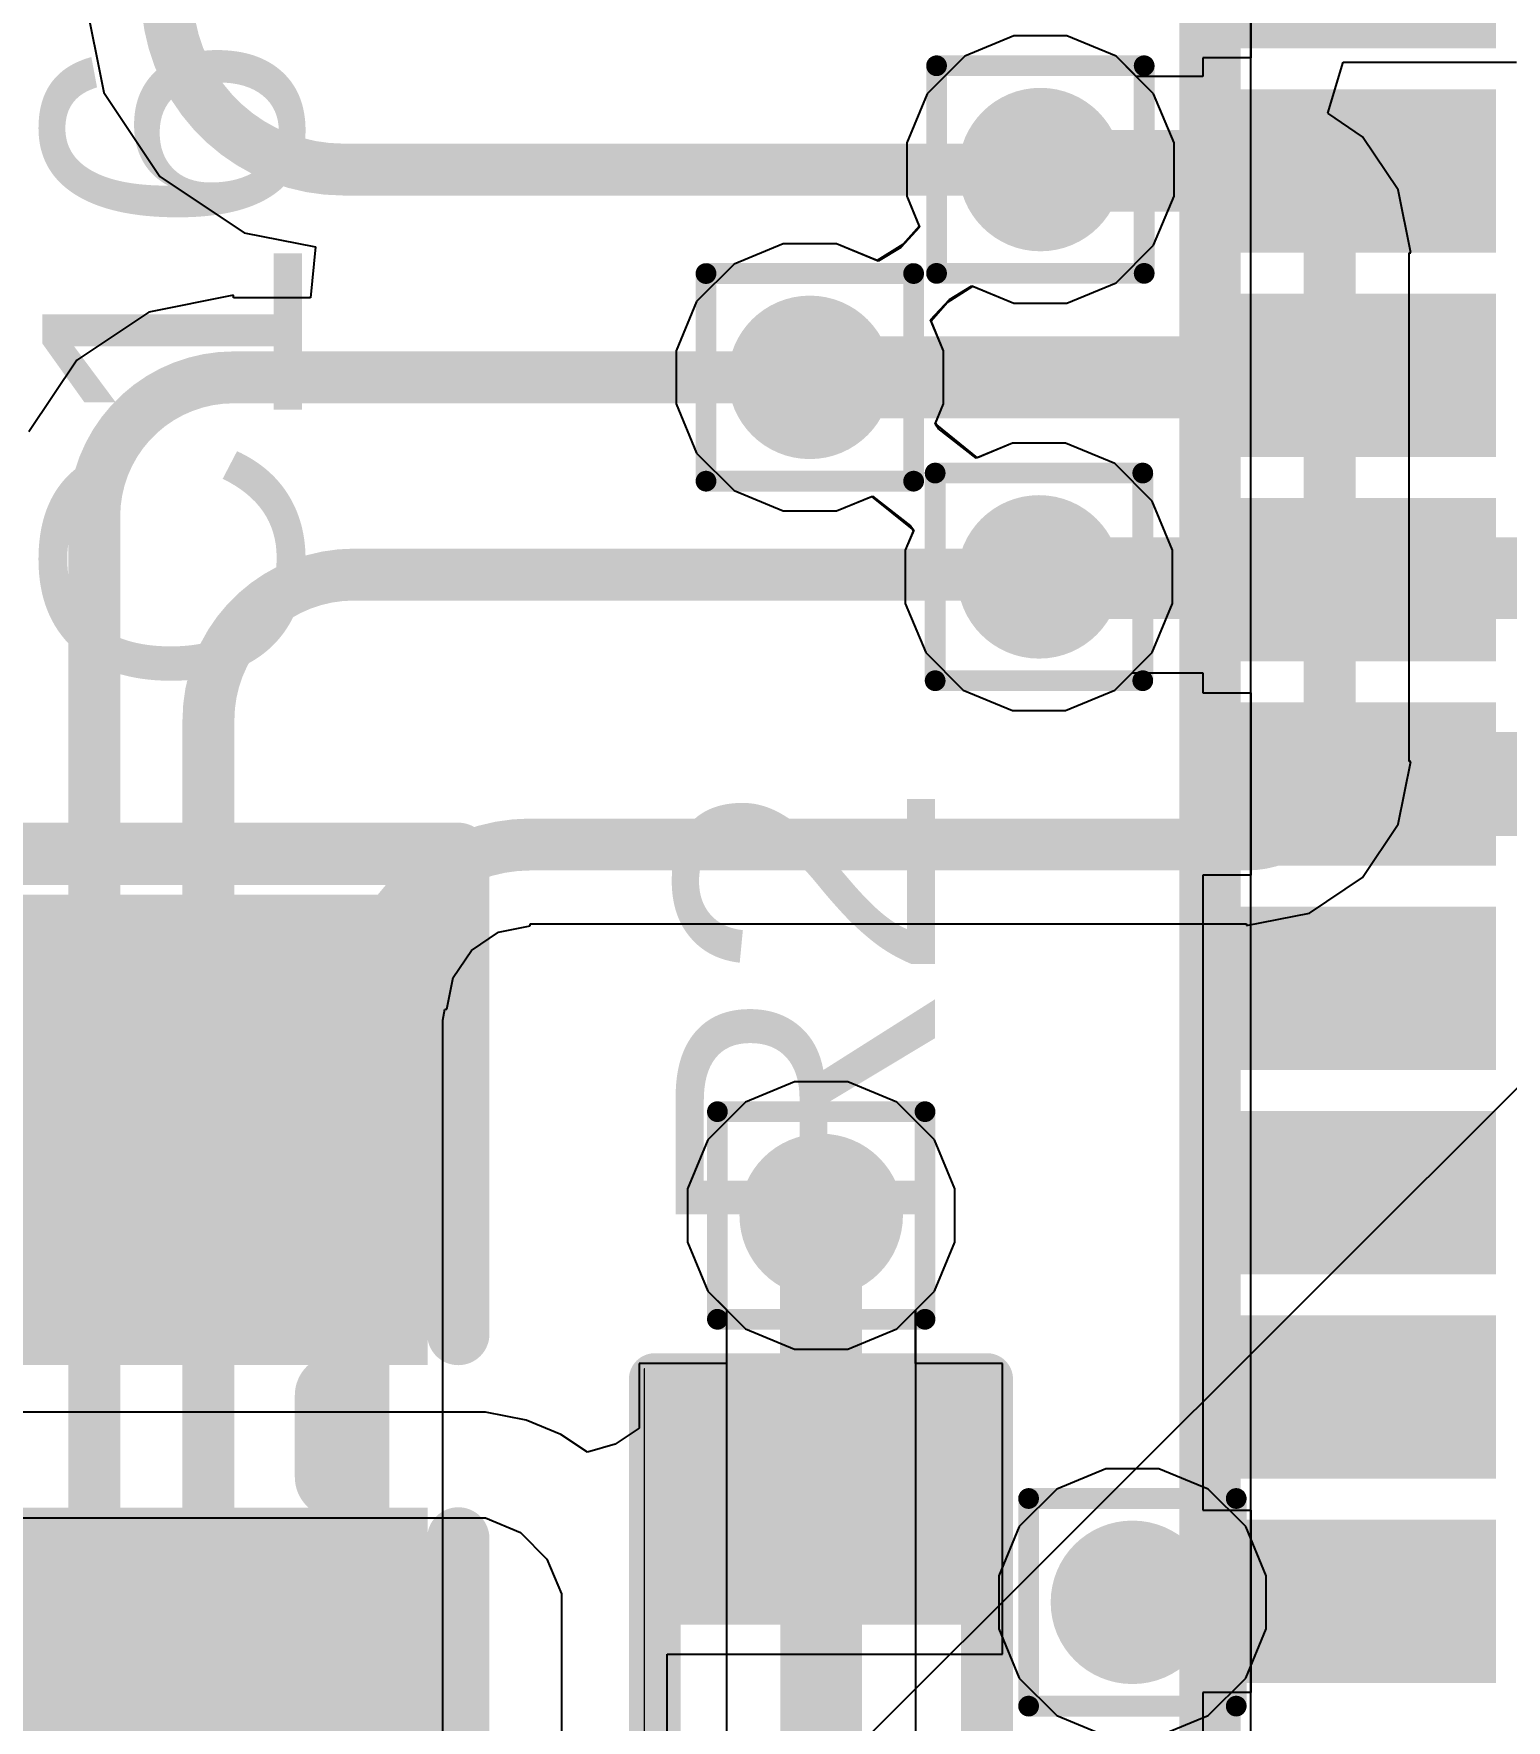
# Model space of a CAD drawing. Header units: inches. Extents: x -12 to 5355, y -7 to 5366.
# Drawn here: x 15.067 to 18.669, y 36.389 to 40.516 of the extents above; entities that cross this region are included whole.
import ezdxf

# ---------------------------------------------------------------- set-up
doc = ezdxf.new("R2010")
doc.units = ezdxf.units.IN
for name, color, linetype in [('BOTTOM LAYER', 5, 'Continuous'), ('Bottom Solder', 6, 'Continuous'), ('Drill Drawing', 1, 'Continuous'), ('GROUND1', 16, 'Continuous'), ('GROUND2', 156, 'Continuous'), ('POWER', 76, 'Continuous'), ('SIGNAL', 90, 'Continuous'), ('TOP LAYER', 1, 'Continuous'), ('Top Overlay', 2, 'Continuous'), ('Top Paste', 8, 'Continuous'), ('Top Solder', 216, 'Continuous'), ('Via Holes', 16, 'Continuous')]:
    doc.layers.add(name, color=color, linetype=linetype)
doc.styles.add('Arial', font='', dxfattribs={"height": 0.2})
doc.styles.get('Arial').set_extended_font_data('Arial')

# ---------------------------------------------------------------- blocks, each defined once
blk = doc.blocks.new('14_VSON__4_3__B_16')
at = {"layer": 'Bottom Solder'}
blk.add_line((-0.3883, -2.2583), (-5340.3593, -5334.8835), dxfattribs=at)
blk = doc.blocks.new('LGA50P1600X1050X104_161N_85')
at = {"layer": 'TOP LAYER'}
for points in [[(-5.4, 5.39), (-5.1, 5.39), (-5.1, 4.85), (-5.4, 4.85)], [(-4.9, 5.39), (-4.6, 5.39), (-4.6, 4.85), (-4.9, 4.85)], [(-4.4, 5.39), (-4.1, 5.39), (-4.1, 4.85), (-4.4, 4.85)], [(-3.9, 5.39), (-3.6, 5.39), (-3.6, 4.85), (-3.9, 4.85)], [(-3.4, 5.39), (-3.1, 5.39), (-3.1, 4.85), (-3.4, 4.85)], [(-2.9, 5.39), (-2.6, 5.39), (-2.6, 4.85), (-2.9, 4.85)], [(-2.4, 5.39), (-2.1, 5.39), (-2.1, 4.85), (-2.4, 4.85)], [(-1.9, 5.39), (-1.6, 5.39), (-1.6, 4.85), (-1.9, 4.85)]]:
    blk.add_hatch(color=1, dxfattribs=at).paths.add_polyline_path(points)
at = {"layer": 'Top Paste'}
for points in [[(-5.4, 5.39), (-5.1, 5.39), (-5.1, 4.85), (-5.4, 4.85)], [(-4.9, 5.39), (-4.6, 5.39), (-4.6, 4.85), (-4.9, 4.85)], [(-4.4, 5.39), (-4.1, 5.39), (-4.1, 4.85), (-4.4, 4.85)], [(-3.9, 5.39), (-3.6, 5.39), (-3.6, 4.85), (-3.9, 4.85)], [(-3.4, 5.39), (-3.1, 5.39), (-3.1, 4.85), (-3.4, 4.85)], [(-2.9, 5.39), (-2.6, 5.39), (-2.6, 4.85), (-2.9, 4.85)], [(-2.4, 5.39), (-2.1, 5.39), (-2.1, 4.85), (-2.4, 4.85)], [(-1.9, 5.39), (-1.6, 5.39), (-1.6, 4.85), (-1.9, 4.85)]]:
    blk.add_hatch(color=8, dxfattribs=at).paths.add_polyline_path(points)
at = {"layer": 'Top Solder'}
for points in [[(-5.45, 5.44), (-5.05, 5.44), (-5.05, 4.8), (-5.45, 4.8)], [(-4.95, 5.44), (-4.55, 5.44), (-4.55, 4.8), (-4.95, 4.8)], [(-4.45, 5.44), (-4.05, 5.44), (-4.05, 4.8), (-4.45, 4.8)], [(-3.95, 5.44), (-3.55, 5.44), (-3.55, 4.8), (-3.95, 4.8)], [(-3.45, 5.44), (-3.05, 5.44), (-3.05, 4.8), (-3.45, 4.8)], [(-2.95, 5.44), (-2.55, 5.44), (-2.55, 4.8), (-2.95, 4.8)], [(-2.45, 5.44), (-2.05, 5.44), (-2.05, 4.8), (-2.45, 4.8)], [(-1.95, 5.44), (-1.55, 5.44), (-1.55, 4.8), (-1.95, 4.8)], [(-1.45, 5.44), (-1.05, 5.44), (-1.05, 4.8), (-1.45, 4.8)]]:
    blk.add_hatch(color=216, dxfattribs=at).paths.add_polyline_path(points)
at = {"layer": 'TOP LAYER'}
blk.add_line((-8.15, 5.4), (8.15, 5.4), dxfattribs=at)
at = {"layer": 'Top Overlay'}
blk.add_lwpolyline([(-8.25, 5.5, 0.15, 0.15, 0), (8.25, 5.5, 0.15, 0.15, 0)], format="xyseb", dxfattribs=at)
blk = doc.blocks.new('R___0402_111')
at = {"layer": 'TOP LAYER'}
for points in [[(-0.6985, -0.3175), (-0.6985, 0.3175), (-0.2413, 0.3175), (-0.2413, -0.3175)], [(0.2413, -0.3175), (0.2413, 0.3175), (0.6985, 0.3175), (0.6985, -0.3175)]]:
    blk.add_hatch(color=1, dxfattribs=at).paths.add_polyline_path(points)
at = {"layer": 'Top Paste'}
for points in [[(-0.6985, -0.3175), (-0.6985, 0.3175), (-0.2413, 0.3175), (-0.2413, -0.3175)], [(0.2413, -0.3175), (0.2413, 0.3175), (0.6985, 0.3175), (0.6985, -0.3175)]]:
    blk.add_hatch(color=8, dxfattribs=at).paths.add_polyline_path(points)
at = {"layer": 'Top Solder'}
for points in [[(-0.7535, -0.3725), (-0.7535, 0.3725), (-0.1863, 0.3725), (-0.1863, -0.3725)], [(0.1863, -0.3725), (0.1863, 0.3725), (0.7535, 0.3725), (0.7535, -0.3725)]]:
    blk.add_hatch(color=216, dxfattribs=at).paths.add_polyline_path(points)
at = {"layer": 'Top Overlay'}
for points in [[(0.7874, 0.4064, 0.127, 0.127, 0), (-0.7874, 0.4064, 0.127, 0.127, 0)], [(-0.7874, -0.4064, 0.127, 0.127, 0), (-0.7874, 0.4064, 0.127, 0.127, 0)], [(0.7874, -0.4064, 0.127, 0.127, 0), (0.7874, 0.4064, 0.127, 0.127, 0)], [(0.7874, -0.4064, 0.127, 0.127, 0), (-0.7874, -0.4064, 0.127, 0.127, 0)], [(0.8128, -0.4318, 0.00323, 0.00323, 0), (-0.8128, -0.4318, 0.00323, 0.00323, 0)]]:
    blk.add_lwpolyline(points, format="xyseb", dxfattribs=at)
for points in [[(-0.8191, 0.4064, 0.0635, 0.0635, 1), (-0.7556, 0.4064, 0.0635, 0.0635, 1)], [(-0.8191, 0.4064, 0.0635, 0.0635, 1), (-0.7556, 0.4064, 0.0635, 0.0635, 1)], [(0.7556, 0.4064, 0.0635, 0.0635, 1), (0.8191, 0.4064, 0.0635, 0.0635, 1)], [(0.7556, 0.4064, 0.0635, 0.0635, 1), (0.8191, 0.4064, 0.0635, 0.0635, 1)], [(-0.8191, -0.4064, 0.0635, 0.0635, 1), (-0.7556, -0.4064, 0.0635, 0.0635, 1)], [(-0.8191, -0.4064, 0.0635, 0.0635, 1), (-0.7556, -0.4064, 0.0635, 0.0635, 1)], [(0.7556, -0.4064, 0.0635, 0.0635, 1), (0.8191, -0.4064, 0.0635, 0.0635, 1)], [(0.7556, -0.4064, 0.0635, 0.0635, 1), (0.8191, -0.4064, 0.0635, 0.0635, 1)], [(-0.8136, -0.4318, 0.00161, 0.00161, 1), (-0.812, -0.4318, 0.00161, 0.00161, 1)], [(0.812, -0.4318, 0.00161, 0.00161, 1), (0.8136, -0.4318, 0.00161, 0.00161, 1)]]:
    blk.add_lwpolyline(points, format="xyseb", close=True, dxfattribs=at)
blk = doc.blocks.new('CAPC2012X11L_133')
at = {"layer": 'TOP LAYER'}
for points in [[(-1.3, -0.7), (-1.3, 0.7), (-0.2, 0.7), (-0.2, -0.7)], [(0.2, -0.7), (0.2, 0.7), (1.3, 0.7), (1.3, -0.7)]]:
    blk.add_hatch(color=1, dxfattribs=at).paths.add_polyline_path(points)
at = {"layer": 'Top Paste'}
for points in [[(-1.3, -0.7), (-1.3, 0.7), (-0.2, 0.7), (-0.2, -0.7)], [(0.2, -0.7), (0.2, 0.7), (1.3, 0.7), (1.3, -0.7)]]:
    blk.add_hatch(color=8, dxfattribs=at).paths.add_polyline_path(points)
at = {"layer": 'Top Solder'}
for points in [[(-1.3254, -0.7254), (-1.3254, 0.7254), (-0.1746, 0.7254), (-0.1746, -0.7254)], [(0.1746, -0.7254), (0.1746, 0.7254), (1.3254, 0.7254), (1.3254, -0.7254)]]:
    blk.add_hatch(color=216, dxfattribs=at).paths.add_polyline_path(points)
at = {"layer": 'Top Overlay'}
for points in [[(-1.425, 0.8, 0.1524, 0.1524, 0), (-1.425, -0.8, 0.1524, 0.1524, 0)], [(-1.425, 0.8, 0.1524, 0.1524, 0), (-0.25, 0.8, 0.1524, 0.1524, 0)], [(0.25, 0.8, 0.1524, 0.1524, 0), (1.425, 0.8, 0.1524, 0.1524, 0)], [(1.425, 0.8, 0.1524, 0.1524, 0), (1.425, -0.8, 0.1524, 0.1524, 0)], [(-0.1, 0.5, 0.2, 0.2, 0), (0.1, 0.5, 0.2, 0.2, 0)], [(-0.1, -0.5, 0.2, 0.2, 0), (0.1, -0.5, 0.2, 0.2, 0)], [(-1.425, -0.8, 0.1524, 0.1524, 0), (-0.25, -0.8, 0.1524, 0.1524, 0)], [(0.25, -0.8, 0.1524, 0.1524, 0), (1.425, -0.8, 0.1524, 0.1524, 0)]]:
    blk.add_lwpolyline(points, format="xyseb", dxfattribs=at)
for points in [[(-1.4631, 0.8, 0.0762, 0.0762, 1), (-1.3869, 0.8, 0.0762, 0.0762, 1)], [(-1.4631, 0.8, 0.0762, 0.0762, 1), (-1.3869, 0.8, 0.0762, 0.0762, 1)], [(-0.2881, 0.8, 0.0762, 0.0762, 1), (-0.2119, 0.8, 0.0762, 0.0762, 1)], [(0.2119, 0.8, 0.0762, 0.0762, 1), (0.2881, 0.8, 0.0762, 0.0762, 1)], [(1.3869, 0.8, 0.0762, 0.0762, 1), (1.4631, 0.8, 0.0762, 0.0762, 1)], [(1.3869, 0.8, 0.0762, 0.0762, 1), (1.4631, 0.8, 0.0762, 0.0762, 1)], [(-0.15, 0.5, 0.1, 0.1, 1), (-0.05, 0.5, 0.1, 0.1, 1)], [(0.05, 0.5, 0.1, 0.1, 1), (0.15, 0.5, 0.1, 0.1, 1)], [(-0.15, -0.5, 0.1, 0.1, 1), (-0.05, -0.5, 0.1, 0.1, 1)], [(0.05, -0.5, 0.1, 0.1, 1), (0.15, -0.5, 0.1, 0.1, 1)], [(-1.4631, -0.8, 0.0762, 0.0762, 1), (-1.3869, -0.8, 0.0762, 0.0762, 1)], [(-1.4631, -0.8, 0.0762, 0.0762, 1), (-1.3869, -0.8, 0.0762, 0.0762, 1)], [(-0.2881, -0.8, 0.0762, 0.0762, 1), (-0.2119, -0.8, 0.0762, 0.0762, 1)], [(0.2119, -0.8, 0.0762, 0.0762, 1), (0.2881, -0.8, 0.0762, 0.0762, 1)], [(1.3869, -0.8, 0.0762, 0.0762, 1), (1.4631, -0.8, 0.0762, 0.0762, 1)], [(1.3869, -0.8, 0.0762, 0.0762, 1), (1.4631, -0.8, 0.0762, 0.0762, 1)]]:
    blk.add_lwpolyline(points, format="xyseb", close=True, dxfattribs=at)

msp = doc.modelspace()

# ---------------------------------------------------------------- hatches: boundary and pattern name
at = {"layer": 'BOTTOM LAYER'}
h = msp.add_hatch(color=5, dxfattribs=at)
edge = h.paths.add_edge_path()
edge.add_arc((17.5294, 40.1832), 0.2, 0, 360)
h = msp.add_hatch(color=5, dxfattribs=at)
edge = h.paths.add_edge_path()
edge.add_arc((16.9653, 39.6748), 0.2, 0, 360)
h = msp.add_hatch(color=5, dxfattribs=at)
edge = h.paths.add_edge_path()
edge.add_arc((17.526, 39.1866), 0.2, 0, 360)
h = msp.add_hatch(color=5, dxfattribs=at)
edge = h.paths.add_edge_path()
edge.add_arc((16.9932, 37.6241), 0.2, 0, 360)
h = msp.add_hatch(color=5, dxfattribs=at)
edge = h.paths.add_edge_path()
edge.add_arc((17.7546, 36.6776), 0.2, 0, 360)
at = {"layer": 'GROUND1'}
h = msp.add_hatch(color=16, dxfattribs=at)
edge = h.paths.add_edge_path()
edge.add_arc((17.5294, 40.1832), 0.2, 0, 360)
h = msp.add_hatch(color=16, dxfattribs=at)
edge = h.paths.add_edge_path()
edge.add_arc((16.9653, 39.6748), 0.2, 0, 360)
h = msp.add_hatch(color=16, dxfattribs=at)
edge = h.paths.add_edge_path()
edge.add_arc((17.526, 39.1866), 0.2, 0, 360)
h = msp.add_hatch(color=16, dxfattribs=at)
edge = h.paths.add_edge_path()
edge.add_arc((16.9932, 37.6241), 0.2, 0, 360)
h = msp.add_hatch(color=16, dxfattribs=at)
edge = h.paths.add_edge_path()
edge.add_arc((17.7546, 36.6776), 0.2, 0, 360)
at = {"layer": 'GROUND2'}
h = msp.add_hatch(color=156, dxfattribs=at)
edge = h.paths.add_edge_path()
edge.add_arc((17.5294, 40.1832), 0.2, 0, 360)
h = msp.add_hatch(color=156, dxfattribs=at)
edge = h.paths.add_edge_path()
edge.add_arc((16.9653, 39.6748), 0.2, 0, 360)
h = msp.add_hatch(color=156, dxfattribs=at)
edge = h.paths.add_edge_path()
edge.add_arc((17.526, 39.1866), 0.2, 0, 360)
h = msp.add_hatch(color=156, dxfattribs=at)
edge = h.paths.add_edge_path()
edge.add_arc((16.9932, 37.6241), 0.2, 0, 360)
h = msp.add_hatch(color=156, dxfattribs=at)
edge = h.paths.add_edge_path()
edge.add_arc((17.7546, 36.6776), 0.2, 0, 360)
at = {"layer": 'POWER'}
h = msp.add_hatch(color=76, dxfattribs=at)
edge = h.paths.add_edge_path()
edge.add_arc((17.5294, 40.1832), 0.2, 0, 360)
h = msp.add_hatch(color=76, dxfattribs=at)
edge = h.paths.add_edge_path()
edge.add_arc((16.9653, 39.6748), 0.2, 0, 360)
h = msp.add_hatch(color=76, dxfattribs=at)
edge = h.paths.add_edge_path()
edge.add_arc((17.526, 39.1866), 0.2, 0, 360)
h = msp.add_hatch(color=76, dxfattribs=at)
edge = h.paths.add_edge_path()
edge.add_arc((16.9932, 37.6241), 0.2, 0, 360)
h = msp.add_hatch(color=76, dxfattribs=at)
edge = h.paths.add_edge_path()
edge.add_arc((17.7546, 36.6776), 0.2, 0, 360)
at = {"layer": 'SIGNAL'}
h = msp.add_hatch(color=90, dxfattribs=at)
edge = h.paths.add_edge_path()
edge.add_arc((17.5294, 40.1832), 0.2, 0, 360)
h = msp.add_hatch(color=90, dxfattribs=at)
edge = h.paths.add_edge_path()
edge.add_arc((16.9653, 39.6748), 0.2, 0, 360)
h = msp.add_hatch(color=90, dxfattribs=at)
edge = h.paths.add_edge_path()
edge.add_arc((17.526, 39.1866), 0.2, 0, 360)
h = msp.add_hatch(color=90, dxfattribs=at)
edge = h.paths.add_edge_path()
edge.add_arc((16.9932, 37.6241), 0.2, 0, 360)
h = msp.add_hatch(color=90, dxfattribs=at)
edge = h.paths.add_edge_path()
edge.add_arc((17.7546, 36.6776), 0.2, 0, 360)
at = {"layer": 'TOP LAYER'}
h = msp.add_hatch(color=1, dxfattribs=at)
edge = h.paths.add_edge_path()
edge.add_arc((17.5294, 40.1832), 0.2, 0, 360)
h = msp.add_hatch(color=1, dxfattribs=at)
edge = h.paths.add_edge_path()
edge.add_arc((16.9653, 39.6748), 0.2, 0, 360)
h = msp.add_hatch(color=1, dxfattribs=at)
edge = h.paths.add_edge_path()
edge.add_arc((17.526, 39.1866), 0.2, 0, 360)
for points in [[(18.5942, 38.5298), (18.5942, 38.8298), (17.9844, 38.8298), (17.9844, 38.5298)], [(18.5942, 36.5298), (18.5942, 36.8298), (17.9844, 36.8298), (17.9844, 36.5298)]]:
    msp.add_hatch(color=1, dxfattribs=at).paths.add_polyline_path(points)
h = msp.add_hatch(color=1, dxfattribs=at)
edge = h.paths.add_edge_path()
edge.add_arc((16.9932, 37.6241), 0.2, 0, 360)
h = msp.add_hatch(color=1, dxfattribs=at)
edge = h.paths.add_edge_path()
edge.add_arc((17.7546, 36.6776), 0.2, 0, 360)
at = {"layer": 'Via Holes'}
h = msp.add_hatch(color=7, dxfattribs=at)
edge = h.paths.add_edge_path()
edge.add_arc((17.5294, 40.1832), 0.1, 0, 360)
h = msp.add_hatch(color=7, dxfattribs=at)
edge = h.paths.add_edge_path()
edge.add_arc((16.9653, 39.6748), 0.1, 0, 360)
h = msp.add_hatch(color=7, dxfattribs=at)
edge = h.paths.add_edge_path()
edge.add_arc((17.526, 39.1866), 0.1, 0, 360)
h = msp.add_hatch(color=7, dxfattribs=at)
edge = h.paths.add_edge_path()
edge.add_arc((16.9932, 37.6241), 0.1, 0, 360)
h = msp.add_hatch(color=7, dxfattribs=at)
edge = h.paths.add_edge_path()
edge.add_arc((17.7546, 36.6776), 0.1, 0, 360)

# ---------------------------------------------------------------- linework, layer by layer
at = {"layer": 'BOTTOM LAYER'}
for p, q in [((17.4644, 40.5102), (17.3442, 40.4604)), ((17.5945, 40.5102), (17.4644, 40.5102)), ((17.7146, 40.4604), (17.5945, 40.5102)), ((17.3442, 40.4604), (17.2522, 40.3684)), ((17.8066, 40.3684), (17.7146, 40.4604)), ((17.2522, 40.3684), (17.2024, 40.2483)), ((17.8564, 40.2483), (17.8066, 40.3684)), ((17.2024, 40.2483), (17.2024, 40.1182)), ((17.8564, 40.1182), (17.8564, 40.2483)), ((17.2024, 40.1182), (17.2327, 40.045)), ((17.8066, 39.998), (17.8564, 40.1182)), ((17.2327, 40.045), (17.193, 40.0001)), ((16.9003, 40.0018), (16.7801, 39.952)), ((17.0304, 40.0018), (16.9003, 40.0018)), ((17.1303, 39.9604), (17.0304, 40.0018)), ((17.193, 40.0001), (17.1303, 39.9604)), ((17.7146, 39.906), (17.8066, 39.998)), ((16.7801, 39.952), (16.6881, 39.86)), ((17.5945, 39.8562), (17.7146, 39.906)), ((17.3017, 39.8579), (17.3644, 39.8976)), ((17.3644, 39.8976), (17.4644, 39.8562)), ((16.6881, 39.86), (16.6383, 39.7398)), ((17.262, 39.813), (17.3017, 39.8579)), ((17.4644, 39.8562), (17.5945, 39.8562)), ((17.2923, 39.7398), (17.262, 39.813)), ((16.6383, 39.7398), (16.6383, 39.6098)), ((17.2923, 39.6098), (17.2923, 39.7398)), ((16.6383, 39.6098), (16.6881, 39.4896)), ((17.2728, 39.5627), (17.2923, 39.6098)), ((17.2759, 39.5583), (17.2728, 39.5627)), ((17.3753, 39.4781), (17.2759, 39.5583)), ((17.461, 39.5136), (17.3753, 39.4781)), ((17.591, 39.5136), (17.461, 39.5136)), ((17.7112, 39.4638), (17.591, 39.5136)), ((16.6881, 39.4896), (16.7801, 39.3976)), ((17.8032, 39.3719), (17.7112, 39.4638)), ((16.7801, 39.3976), (16.9003, 39.3478)), ((17.0304, 39.3478), (17.1161, 39.3833)), ((17.1161, 39.3833), (17.2155, 39.3031)), ((17.853, 39.2517), (17.8032, 39.3719)), ((16.9003, 39.3478), (17.0304, 39.3478)), ((17.2185, 39.2987), (17.199, 39.2517)), ((17.2155, 39.3031), (17.2185, 39.2987)), ((17.199, 39.2517), (17.199, 39.1216)), ((17.853, 39.1216), (17.853, 39.2517)), ((17.199, 39.1216), (17.2488, 39.0014)), ((17.8032, 39.0014), (17.853, 39.1216)), ((17.2488, 39.0014), (17.3408, 38.9094)), ((17.7112, 38.9094), (17.8032, 39.0014)), ((17.3408, 38.9094), (17.461, 38.8596)), ((17.591, 38.8596), (17.7112, 38.9094)), ((17.461, 38.8596), (17.591, 38.8596)), ((16.9282, 37.9511), (16.808, 37.9013)), ((17.0582, 37.9511), (16.9282, 37.9511)), ((17.1784, 37.9013), (17.0582, 37.9511)), ((16.808, 37.9013), (16.716, 37.8094)), ((17.2704, 37.8094), (17.1784, 37.9013)), ((16.716, 37.8094), (16.6662, 37.6892)), ((17.3202, 37.6892), (17.2704, 37.8094)), ((16.6662, 37.6892), (16.6662, 37.5591)), ((17.3202, 37.5591), (17.3202, 37.6892)), ((16.6662, 37.5591), (16.716, 37.4389)), ((17.2704, 37.4389), (17.3202, 37.5591)), ((16.716, 37.4389), (16.808, 37.3469)), ((17.1784, 37.3469), (17.2704, 37.4389)), ((16.808, 37.3469), (16.9282, 37.2971)), ((17.0582, 37.2971), (17.1784, 37.3469)), ((16.9282, 37.2971), (17.0582, 37.2971))]:
    msp.add_line(p, q, dxfattribs=at)
at = {"layer": 'Drill Drawing'}
for points in [[(17.2754, 40.4372, 0.0508, 0.0508, 0), (17.7834, 40.4372, 0.0508, 0.0508, 0)], [(17.2754, 39.9292, 0.0508, 0.0508, 0), (17.2754, 40.4372, 0.0508, 0.0508, 0)], [(17.7834, 39.9292, 0.0508, 0.0508, 0), (17.7834, 40.4372, 0.0508, 0.0508, 0)], [(16.7113, 39.9288, 0.0508, 0.0508, 0), (17.2193, 39.9288, 0.0508, 0.0508, 0)], [(16.7113, 39.4208, 0.0508, 0.0508, 0), (16.7113, 39.9288, 0.0508, 0.0508, 0)], [(17.2193, 39.4208, 0.0508, 0.0508, 0), (17.2193, 39.9288, 0.0508, 0.0508, 0)], [(17.2754, 39.9292, 0.0508, 0.0508, 0), (17.7834, 39.9292, 0.0508, 0.0508, 0)], [(17.272, 39.4406, 0.0508, 0.0508, 0), (17.78, 39.4406, 0.0508, 0.0508, 0)], [(17.272, 38.9326, 0.0508, 0.0508, 0), (17.272, 39.4406, 0.0508, 0.0508, 0)], [(17.78, 38.9326, 0.0508, 0.0508, 0), (17.78, 39.4406, 0.0508, 0.0508, 0)], [(16.7113, 39.4208, 0.0508, 0.0508, 0), (17.2193, 39.4208, 0.0508, 0.0508, 0)], [(17.272, 38.9326, 0.0508, 0.0508, 0), (17.78, 38.9326, 0.0508, 0.0508, 0)], [(16.7392, 37.8781, 0.0508, 0.0508, 0), (17.2472, 37.8781, 0.0508, 0.0508, 0)], [(16.7392, 37.3701, 0.0508, 0.0508, 0), (16.7392, 37.8781, 0.0508, 0.0508, 0)], [(17.2472, 37.3701, 0.0508, 0.0508, 0), (17.2472, 37.8781, 0.0508, 0.0508, 0)], [(16.7392, 37.3701, 0.0508, 0.0508, 0), (17.2472, 37.3701, 0.0508, 0.0508, 0)], [(17.5006, 36.9316, 0.0508, 0.0508, 0), (18.0086, 36.9316, 0.0508, 0.0508, 0)], [(17.5006, 36.4236, 0.0508, 0.0508, 0), (17.5006, 36.9316, 0.0508, 0.0508, 0)], [(18.0086, 36.4236, 0.0508, 0.0508, 0), (18.0086, 36.9316, 0.0508, 0.0508, 0)], [(17.5006, 36.4236, 0.0508, 0.0508, 0), (18.0086, 36.4236, 0.0508, 0.0508, 0)]]:
    msp.add_lwpolyline(points, format="xyseb", dxfattribs=at)
for points in [[(17.2627, 40.4372, 0.0254, 0.0254, 1), (17.2881, 40.4372, 0.0254, 0.0254, 1)], [(17.2627, 40.4372, 0.0254, 0.0254, 1), (17.2881, 40.4372, 0.0254, 0.0254, 1)], [(17.7707, 40.4372, 0.0254, 0.0254, 1), (17.7961, 40.4372, 0.0254, 0.0254, 1)], [(17.7707, 40.4372, 0.0254, 0.0254, 1), (17.7961, 40.4372, 0.0254, 0.0254, 1)], [(16.6986, 39.9288, 0.0254, 0.0254, 1), (16.724, 39.9288, 0.0254, 0.0254, 1)], [(16.6986, 39.9288, 0.0254, 0.0254, 1), (16.724, 39.9288, 0.0254, 0.0254, 1)], [(17.2066, 39.9288, 0.0254, 0.0254, 1), (17.232, 39.9288, 0.0254, 0.0254, 1)], [(17.2066, 39.9288, 0.0254, 0.0254, 1), (17.232, 39.9288, 0.0254, 0.0254, 1)], [(17.2627, 39.9292, 0.0254, 0.0254, 1), (17.2881, 39.9292, 0.0254, 0.0254, 1)], [(17.2627, 39.9292, 0.0254, 0.0254, 1), (17.2881, 39.9292, 0.0254, 0.0254, 1)], [(17.7707, 39.9292, 0.0254, 0.0254, 1), (17.7961, 39.9292, 0.0254, 0.0254, 1)], [(17.7707, 39.9292, 0.0254, 0.0254, 1), (17.7961, 39.9292, 0.0254, 0.0254, 1)], [(17.2593, 39.4406, 0.0254, 0.0254, 1), (17.2847, 39.4406, 0.0254, 0.0254, 1)], [(17.2593, 39.4406, 0.0254, 0.0254, 1), (17.2847, 39.4406, 0.0254, 0.0254, 1)], [(17.7673, 39.4406, 0.0254, 0.0254, 1), (17.7927, 39.4406, 0.0254, 0.0254, 1)], [(17.7673, 39.4406, 0.0254, 0.0254, 1), (17.7927, 39.4406, 0.0254, 0.0254, 1)], [(16.6986, 39.4208, 0.0254, 0.0254, 1), (16.724, 39.4208, 0.0254, 0.0254, 1)], [(16.6986, 39.4208, 0.0254, 0.0254, 1), (16.724, 39.4208, 0.0254, 0.0254, 1)], [(17.2066, 39.4208, 0.0254, 0.0254, 1), (17.232, 39.4208, 0.0254, 0.0254, 1)], [(17.2066, 39.4208, 0.0254, 0.0254, 1), (17.232, 39.4208, 0.0254, 0.0254, 1)], [(17.2593, 38.9326, 0.0254, 0.0254, 1), (17.2847, 38.9326, 0.0254, 0.0254, 1)], [(17.2593, 38.9326, 0.0254, 0.0254, 1), (17.2847, 38.9326, 0.0254, 0.0254, 1)], [(17.7673, 38.9326, 0.0254, 0.0254, 1), (17.7927, 38.9326, 0.0254, 0.0254, 1)], [(17.7673, 38.9326, 0.0254, 0.0254, 1), (17.7927, 38.9326, 0.0254, 0.0254, 1)], [(16.7265, 37.8781, 0.0254, 0.0254, 1), (16.7519, 37.8781, 0.0254, 0.0254, 1)], [(16.7265, 37.8781, 0.0254, 0.0254, 1), (16.7519, 37.8781, 0.0254, 0.0254, 1)], [(17.2345, 37.8781, 0.0254, 0.0254, 1), (17.2599, 37.8781, 0.0254, 0.0254, 1)], [(17.2345, 37.8781, 0.0254, 0.0254, 1), (17.2599, 37.8781, 0.0254, 0.0254, 1)], [(16.7265, 37.3701, 0.0254, 0.0254, 1), (16.7519, 37.3701, 0.0254, 0.0254, 1)], [(16.7265, 37.3701, 0.0254, 0.0254, 1), (16.7519, 37.3701, 0.0254, 0.0254, 1)], [(17.2345, 37.3701, 0.0254, 0.0254, 1), (17.2599, 37.3701, 0.0254, 0.0254, 1)], [(17.2345, 37.3701, 0.0254, 0.0254, 1), (17.2599, 37.3701, 0.0254, 0.0254, 1)], [(17.4879, 36.9316, 0.0254, 0.0254, 1), (17.5133, 36.9316, 0.0254, 0.0254, 1)], [(17.4879, 36.9316, 0.0254, 0.0254, 1), (17.5133, 36.9316, 0.0254, 0.0254, 1)], [(17.9959, 36.9316, 0.0254, 0.0254, 1), (18.0213, 36.9316, 0.0254, 0.0254, 1)], [(17.9959, 36.9316, 0.0254, 0.0254, 1), (18.0213, 36.9316, 0.0254, 0.0254, 1)], [(17.4879, 36.4236, 0.0254, 0.0254, 1), (17.5133, 36.4236, 0.0254, 0.0254, 1)], [(17.4879, 36.4236, 0.0254, 0.0254, 1), (17.5133, 36.4236, 0.0254, 0.0254, 1)], [(17.9959, 36.4236, 0.0254, 0.0254, 1), (18.0213, 36.4236, 0.0254, 0.0254, 1)], [(17.9959, 36.4236, 0.0254, 0.0254, 1), (18.0213, 36.4236, 0.0254, 0.0254, 1)]]:
    msp.add_lwpolyline(points, format="xyseb", close=True, dxfattribs=at)
at = {"layer": 'GROUND1'}
for p, q in [((17.4644, 40.5102), (17.3442, 40.4604)), ((17.5945, 40.5102), (17.4644, 40.5102)), ((17.7146, 40.4604), (17.5945, 40.5102)), ((17.3442, 40.4604), (17.2522, 40.3684)), ((17.8066, 40.3684), (17.7146, 40.4604)), ((17.2522, 40.3684), (17.2024, 40.2483)), ((17.8564, 40.2483), (17.8066, 40.3684)), ((17.2024, 40.2483), (17.2024, 40.1182)), ((17.8564, 40.1182), (17.8564, 40.2483)), ((17.2024, 40.1182), (17.2327, 40.045)), ((17.8066, 39.998), (17.8564, 40.1182)), ((17.2327, 40.045), (17.193, 40.0001)), ((16.9003, 40.0018), (16.7801, 39.952)), ((17.0304, 40.0018), (16.9003, 40.0018)), ((17.1303, 39.9604), (17.0304, 40.0018)), ((17.193, 40.0001), (17.1303, 39.9604)), ((17.7146, 39.906), (17.8066, 39.998)), ((16.7801, 39.952), (16.6881, 39.86)), ((17.5945, 39.8562), (17.7146, 39.906)), ((17.3017, 39.8579), (17.3644, 39.8976)), ((17.3644, 39.8976), (17.4644, 39.8562)), ((16.6881, 39.86), (16.6383, 39.7398)), ((17.262, 39.813), (17.3017, 39.8579)), ((17.4644, 39.8562), (17.5945, 39.8562)), ((17.2923, 39.7398), (17.262, 39.813)), ((16.6383, 39.7398), (16.6383, 39.6098)), ((17.2923, 39.6098), (17.2923, 39.7398)), ((16.6383, 39.6098), (16.6881, 39.4896)), ((17.2728, 39.5627), (17.2923, 39.6098)), ((17.2759, 39.5583), (17.2728, 39.5627)), ((17.3753, 39.4781), (17.2759, 39.5583)), ((17.461, 39.5136), (17.3753, 39.4781)), ((17.591, 39.5136), (17.461, 39.5136)), ((17.7112, 39.4638), (17.591, 39.5136)), ((16.6881, 39.4896), (16.7801, 39.3976)), ((17.8032, 39.3719), (17.7112, 39.4638)), ((16.7801, 39.3976), (16.9003, 39.3478)), ((17.0304, 39.3478), (17.1161, 39.3833)), ((17.1161, 39.3833), (17.2155, 39.3031)), ((17.853, 39.2517), (17.8032, 39.3719)), ((16.9003, 39.3478), (17.0304, 39.3478)), ((17.2185, 39.2987), (17.199, 39.2517)), ((17.2155, 39.3031), (17.2185, 39.2987)), ((17.199, 39.2517), (17.199, 39.1216)), ((17.853, 39.1216), (17.853, 39.2517)), ((17.199, 39.1216), (17.2488, 39.0014)), ((17.8032, 39.0014), (17.853, 39.1216)), ((17.2488, 39.0014), (17.3408, 38.9094)), ((17.7112, 38.9094), (17.8032, 39.0014)), ((17.3408, 38.9094), (17.461, 38.8596)), ((17.591, 38.8596), (17.7112, 38.9094)), ((17.461, 38.8596), (17.591, 38.8596)), ((16.9282, 37.9511), (16.808, 37.9013)), ((17.0582, 37.9511), (16.9282, 37.9511)), ((17.1784, 37.9013), (17.0582, 37.9511)), ((16.808, 37.9013), (16.716, 37.8094)), ((17.2704, 37.8094), (17.1784, 37.9013)), ((16.716, 37.8094), (16.6662, 37.6892)), ((17.3202, 37.6892), (17.2704, 37.8094)), ((16.6662, 37.6892), (16.6662, 37.5591)), ((17.3202, 37.5591), (17.3202, 37.6892)), ((16.6662, 37.5591), (16.716, 37.4389)), ((17.2704, 37.4389), (17.3202, 37.5591)), ((16.716, 37.4389), (16.808, 37.3469)), ((17.1784, 37.3469), (17.2704, 37.4389)), ((16.808, 37.3469), (16.9282, 37.2971)), ((17.0582, 37.2971), (17.1784, 37.3469)), ((16.9282, 37.2971), (17.0582, 37.2971))]:
    msp.add_line(p, q, dxfattribs=at)
at = {"layer": 'GROUND2'}
for p, q in [((17.4644, 40.5102), (17.3442, 40.4604)), ((17.5945, 40.5102), (17.4644, 40.5102)), ((17.7146, 40.4604), (17.5945, 40.5102)), ((17.3442, 40.4604), (17.2522, 40.3684)), ((17.8066, 40.3684), (17.7146, 40.4604)), ((17.2522, 40.3684), (17.2024, 40.2483)), ((17.8564, 40.2483), (17.8066, 40.3684)), ((17.2024, 40.2483), (17.2024, 40.1182)), ((17.8564, 40.1182), (17.8564, 40.2483)), ((17.2024, 40.1182), (17.2337, 40.0426)), ((17.8066, 39.998), (17.8564, 40.1182)), ((17.2337, 40.0426), (17.1878, 39.9926)), ((16.9003, 40.0018), (16.7801, 39.952)), ((17.0304, 40.0018), (16.9003, 40.0018)), ((17.1329, 39.9593), (17.0304, 40.0018)), ((17.1878, 39.9926), (17.1329, 39.9593)), ((17.7146, 39.906), (17.8066, 39.998)), ((16.7801, 39.952), (16.6881, 39.86)), ((17.5945, 39.8562), (17.7146, 39.906)), ((17.261, 39.8154), (17.3069, 39.8655)), ((17.3069, 39.8655), (17.3618, 39.8987)), ((17.3618, 39.8987), (17.4644, 39.8562)), ((16.6881, 39.86), (16.6383, 39.7398)), ((17.4644, 39.8562), (17.5945, 39.8562)), ((17.2923, 39.7398), (17.261, 39.8154)), ((16.6383, 39.7398), (16.6383, 39.6098)), ((17.2923, 39.6098), (17.2923, 39.7398)), ((16.6383, 39.6098), (16.6881, 39.4896)), ((17.2718, 39.5603), (17.2923, 39.6098)), ((17.2793, 39.5498), (17.2718, 39.5603)), ((17.3727, 39.4771), (17.2793, 39.5498)), ((17.461, 39.5136), (17.3727, 39.4771)), ((17.591, 39.5136), (17.461, 39.5136)), ((17.7112, 39.4638), (17.591, 39.5136)), ((16.6881, 39.4896), (16.7801, 39.3976)), ((17.8032, 39.3719), (17.7112, 39.4638)), ((16.7801, 39.3976), (16.9003, 39.3478)), ((17.0304, 39.3478), (17.1187, 39.3844)), ((17.1187, 39.3844), (17.212, 39.3116)), ((17.853, 39.2517), (17.8032, 39.3719)), ((16.9003, 39.3478), (17.0304, 39.3478)), ((17.2195, 39.3011), (17.199, 39.2517)), ((17.212, 39.3116), (17.2195, 39.3011)), ((17.199, 39.2517), (17.199, 39.1216)), ((17.853, 39.1216), (17.853, 39.2517)), ((17.199, 39.1216), (17.2488, 39.0014)), ((17.8032, 39.0014), (17.853, 39.1216)), ((17.2488, 39.0014), (17.3408, 38.9094)), ((17.7112, 38.9094), (17.8032, 39.0014)), ((17.3408, 38.9094), (17.461, 38.8596)), ((17.591, 38.8596), (17.7112, 38.9094)), ((17.461, 38.8596), (17.591, 38.8596)), ((16.9282, 37.9511), (16.808, 37.9013)), ((17.0582, 37.9511), (16.9282, 37.9511)), ((17.1784, 37.9013), (17.0582, 37.9511)), ((16.808, 37.9013), (16.716, 37.8094)), ((17.2704, 37.8094), (17.1784, 37.9013)), ((16.716, 37.8094), (16.6662, 37.6892)), ((17.3202, 37.6892), (17.2704, 37.8094)), ((16.6662, 37.6892), (16.6662, 37.5591)), ((17.3202, 37.5591), (17.3202, 37.6892)), ((16.6662, 37.5591), (16.716, 37.4389)), ((17.2704, 37.4389), (17.3202, 37.5591)), ((16.716, 37.4389), (16.808, 37.3469)), ((17.1784, 37.3469), (17.2704, 37.4389)), ((16.808, 37.3469), (16.9282, 37.2971)), ((17.0582, 37.2971), (17.1784, 37.3469)), ((16.9282, 37.2971), (17.0582, 37.2971))]:
    msp.add_line(p, q, dxfattribs=at)
at = {"layer": 'POWER'}
for p, q in [((17.4644, 40.5102), (17.3442, 40.4604)), ((17.5945, 40.5102), (17.4644, 40.5102)), ((17.7146, 40.4604), (17.5945, 40.5102)), ((17.3442, 40.4604), (17.2522, 40.3684)), ((17.8066, 40.3684), (17.7146, 40.4604)), ((17.2522, 40.3684), (17.2024, 40.2483)), ((17.8564, 40.2483), (17.8066, 40.3684)), ((17.2024, 40.2483), (17.2024, 40.1182)), ((17.8564, 40.1182), (17.8564, 40.2483)), ((17.2024, 40.1182), (17.2327, 40.045)), ((17.8066, 39.998), (17.8564, 40.1182)), ((17.2327, 40.045), (17.193, 40.0001)), ((16.9003, 40.0018), (16.7801, 39.952)), ((17.0304, 40.0018), (16.9003, 40.0018)), ((17.1303, 39.9604), (17.0304, 40.0018)), ((17.193, 40.0001), (17.1303, 39.9604)), ((17.7146, 39.906), (17.8066, 39.998)), ((16.7801, 39.952), (16.6881, 39.86)), ((17.5945, 39.8562), (17.7146, 39.906)), ((17.3017, 39.8579), (17.3644, 39.8976)), ((17.3644, 39.8976), (17.4644, 39.8562)), ((16.6881, 39.86), (16.6383, 39.7398)), ((17.262, 39.813), (17.3017, 39.8579)), ((17.4644, 39.8562), (17.5945, 39.8562)), ((17.2923, 39.7398), (17.262, 39.813)), ((16.6383, 39.7398), (16.6383, 39.6098)), ((17.2923, 39.6098), (17.2923, 39.7398)), ((16.6383, 39.6098), (16.6881, 39.4896)), ((17.2728, 39.5627), (17.2923, 39.6098)), ((17.2759, 39.5583), (17.2728, 39.5627)), ((17.3753, 39.4781), (17.2759, 39.5583)), ((17.461, 39.5136), (17.3753, 39.4781)), ((17.591, 39.5136), (17.461, 39.5136)), ((17.7112, 39.4638), (17.591, 39.5136)), ((16.6881, 39.4896), (16.7801, 39.3976)), ((17.8032, 39.3719), (17.7112, 39.4638)), ((16.7801, 39.3976), (16.9003, 39.3478)), ((17.0304, 39.3478), (17.1161, 39.3833)), ((17.1161, 39.3833), (17.2155, 39.3031)), ((17.853, 39.2517), (17.8032, 39.3719)), ((16.9003, 39.3478), (17.0304, 39.3478)), ((17.2185, 39.2987), (17.199, 39.2517)), ((17.2155, 39.3031), (17.2185, 39.2987)), ((17.199, 39.2517), (17.199, 39.1216)), ((17.853, 39.1216), (17.853, 39.2517)), ((17.199, 39.1216), (17.2488, 39.0014)), ((17.8032, 39.0014), (17.853, 39.1216)), ((17.2488, 39.0014), (17.3408, 38.9094)), ((17.7112, 38.9094), (17.8032, 39.0014)), ((17.3408, 38.9094), (17.461, 38.8596)), ((17.591, 38.8596), (17.7112, 38.9094)), ((17.461, 38.8596), (17.591, 38.8596)), ((16.9282, 37.9511), (16.808, 37.9013)), ((17.0582, 37.9511), (16.9282, 37.9511)), ((17.1784, 37.9013), (17.0582, 37.9511)), ((16.808, 37.9013), (16.716, 37.8094)), ((17.2704, 37.8094), (17.1784, 37.9013)), ((16.716, 37.8094), (16.6662, 37.6892)), ((17.3202, 37.6892), (17.2704, 37.8094)), ((16.6662, 37.6892), (16.6662, 37.5591)), ((17.3202, 37.5591), (17.3202, 37.6892)), ((16.6662, 37.5591), (16.716, 37.4389)), ((17.2704, 37.4389), (17.3202, 37.5591)), ((16.716, 37.4389), (16.808, 37.3469)), ((17.1784, 37.3469), (17.2704, 37.4389)), ((16.808, 37.3469), (16.9282, 37.2971)), ((17.0582, 37.2971), (17.1784, 37.3469)), ((16.9282, 37.2971), (17.0582, 37.2971)), ((17.6896, 37.0046), (17.5694, 36.9548)), ((17.8196, 37.0046), (17.6896, 37.0046)), ((17.9398, 36.9548), (17.8196, 37.0046)), ((17.5694, 36.9548), (17.4774, 36.8628)), ((18.0318, 36.8628), (17.9398, 36.9548)), ((17.4774, 36.8628), (17.4276, 36.7426)), ((18.0816, 36.7426), (18.0318, 36.8628)), ((17.4276, 36.7426), (17.4276, 36.6126)), ((18.0816, 36.6126), (18.0816, 36.7426)), ((17.4276, 36.6126), (17.4774, 36.4924)), ((18.0318, 36.4924), (18.0816, 36.6126)), ((17.4774, 36.4924), (17.5694, 36.4004)), ((17.9398, 36.4004), (18.0318, 36.4924)), ((17.5694, 36.4004), (17.6896, 36.3506)), ((17.8196, 36.3506), (17.9398, 36.4004))]:
    msp.add_line(p, q, dxfattribs=at)
at = {"layer": 'SIGNAL'}
for p, q in [((15.1897, 40.6146), (15.238, 40.372)), ((18.2324, 40.3208), (18.2703, 40.4458)), ((18.2703, 40.4458), (18.6944, 40.4458)), ((15.238, 40.372), (15.3754, 40.1662)), ((18.3177, 40.2637), (18.2324, 40.3208)), ((18.4048, 40.1334), (18.3177, 40.2637)), ((15.3754, 40.1662), (15.5811, 40.0288)), ((18.4354, 39.9796), (18.4048, 40.1334)), ((15.5811, 40.0288), (15.7559, 39.994)), ((15.7559, 39.994), (15.7436, 39.869)), ((18.4314, 38.735), (18.4314, 39.9796)), ((18.4314, 39.9796), (18.4354, 39.9796)), ((15.5551, 39.8757), (15.3479, 39.8345)), ((15.5551, 39.869), (15.5551, 39.8757)), ((15.7436, 39.869), (15.5551, 39.869)), ((15.3479, 39.8345), (15.1723, 39.7171)), ((15.1723, 39.7171), (15.0549, 39.5415)), ((18.4049, 38.5814), (18.4354, 38.735)), ((18.4354, 38.735), (18.4314, 38.735)), ((18.3178, 38.4512), (18.4049, 38.5814)), ((18.1876, 38.3641), (18.3178, 38.4512)), ((16.2814, 38.3325), (16.2814, 38.3376)), ((16.2814, 38.3376), (18.034, 38.3376)), ((18.034, 38.3336), (18.1876, 38.3641)), ((18.034, 38.3376), (18.034, 38.3336)), ((16.1372, 38.2728), (16.2034, 38.317)), ((16.2034, 38.317), (16.2814, 38.3325)), ((16.093, 38.2066), (16.1372, 38.2728)), ((16.0775, 38.1286), (16.093, 38.2066)), ((16.0672, 38.1023), (16.0724, 38.1286)), ((16.0672, 30.8117), (16.0672, 38.1023)), ((16.0724, 38.1286), (16.0775, 38.1286)), ((16.9282, 37.9511), (16.808, 37.9013)), ((17.0582, 37.9511), (16.9282, 37.9511)), ((17.1784, 37.9013), (17.0582, 37.9511)), ((16.808, 37.9013), (16.716, 37.8094)), ((17.2704, 37.8094), (17.1784, 37.9013)), ((16.716, 37.8094), (16.6662, 37.6892)), ((17.3202, 37.6892), (17.2704, 37.8094)), ((16.6662, 37.6892), (16.6662, 37.5591)), ((17.3202, 37.5591), (17.3202, 37.6892)), ((16.6662, 37.5591), (16.716, 37.4389)), ((17.2704, 37.4389), (17.3202, 37.5591)), ((16.716, 37.4389), (16.7618, 37.3931)), ((17.2246, 37.3931), (17.2704, 37.4389)), ((16.7618, 37.3931), (16.7618, 35.7118)), ((17.2246, 35.7118), (17.2246, 37.3931))]:
    msp.add_line(p, q, dxfattribs=at)
for points in [[(18.6944, 40.64, 0.127, 0.127, -0.414214), (19.0754, 40.259, 0.127, 0.127, 0)], [(15.8238, 40.1832, 0.127, 0.127, -0.414214), (15.3924, 40.6146, 0.127, 0.127, 0)], [(15.8238, 40.1832, 0.127, 0.127, 0), (17.5294, 40.1832, 0.127, 0.127, 0)], [(17.5294, 40.1832, 0.127, 0.127, 0), (18.0336, 40.1832, 0.127, 0.127, 0)], [(18.0336, 40.1832, 0.127, 0.127, -0.414214), (18.2372, 39.9796, 0.127, 0.127, 0)], [(18.2372, 38.735, 0.127, 0.127, 0), (18.2372, 39.9796, 0.127, 0.127, 0)], [(15.2146, 39.3343, 0.127, 0.127, -0.414214), (15.5551, 39.6748, 0.127, 0.127, 0)], [(15.5551, 39.6748, 0.127, 0.127, 0), (16.9653, 39.6748, 0.127, 0.127, 0)], [(15.2146, 24.892, 0.127, 0.127, 0), (15.2146, 39.3343, 0.127, 0.127, 0)], [(15.494, 38.8366, 0.127, 0.127, -0.414214), (15.8496, 39.1922, 0.127, 0.127, 0)], [(15.8496, 39.1922, 0.127, 0.127, 0), (17.526, 39.1922, 0.127, 0.127, 0)], [(17.526, 39.1866, 0.127, 0.127, 0), (17.526, 39.1922, 0.127, 0.127, 0)], [(15.494, 24.765, 0.127, 0.127, 0), (15.494, 38.8366, 0.127, 0.127, 0)], [(18.2372, 38.735, 0.127, 0.127, -0.414214), (18.034, 38.5318, 0.127, 0.127, 0)], [(15.8782, 38.1286, 0.127, 0.127, -0.414214), (16.2814, 38.5318, 0.127, 0.127, 0)], [(16.2814, 38.5318, 0.127, 0.127, 0), (18.034, 38.5318, 0.127, 0.127, 0)], [(15.8729, 38.1233, 0.127, 0.127, 0), (15.8782, 38.1286, 0.127, 0.127, 0)], [(15.8729, 24.7284, 0.127, 0.127, 0), (15.8729, 38.1233, 0.127, 0.127, 0)], [(16.9932, 35.7118, 0.2, 0.2, 0), (16.9932, 37.6241, 0.2, 0.2, 0)]]:
    msp.add_lwpolyline(points, format="xyseb", dxfattribs=at)
for points in [[(15.792, 40.1832, 0.0635, 0.0635, 1), (15.8555, 40.1832, 0.0635, 0.0635, 1)], [(15.792, 40.1832, 0.0635, 0.0635, 1), (15.8555, 40.1832, 0.0635, 0.0635, 1)], [(17.4977, 40.1832, 0.0635, 0.0635, 1), (17.5612, 40.1832, 0.0635, 0.0635, 1)], [(17.4977, 40.1832, 0.0635, 0.0635, 1), (17.5612, 40.1832, 0.0635, 0.0635, 1)], [(18.0018, 40.1832, 0.0635, 0.0635, 1), (18.0653, 40.1832, 0.0635, 0.0635, 1)], [(18.0018, 40.1832, 0.0635, 0.0635, 1), (18.0653, 40.1832, 0.0635, 0.0635, 1)], [(18.2054, 39.9796, 0.0635, 0.0635, 1), (18.269, 39.9796, 0.0635, 0.0635, 1)], [(18.2054, 39.9796, 0.0635, 0.0635, 1), (18.269, 39.9796, 0.0635, 0.0635, 1)], [(15.5233, 39.6748, 0.0635, 0.0635, 1), (15.5868, 39.6748, 0.0635, 0.0635, 1)], [(15.5233, 39.6748, 0.0635, 0.0635, 1), (15.5868, 39.6748, 0.0635, 0.0635, 1)], [(16.9336, 39.6748, 0.0635, 0.0635, 1), (16.9971, 39.6748, 0.0635, 0.0635, 1)], [(15.1829, 39.3343, 0.0635, 0.0635, 1), (15.2463, 39.3343, 0.0635, 0.0635, 1)], [(15.1829, 39.3343, 0.0635, 0.0635, 1), (15.2463, 39.3343, 0.0635, 0.0635, 1)], [(15.8178, 39.1922, 0.0635, 0.0635, 1), (15.8813, 39.1922, 0.0635, 0.0635, 1)], [(15.8178, 39.1922, 0.0635, 0.0635, 1), (15.8813, 39.1922, 0.0635, 0.0635, 1)], [(17.4943, 39.1922, 0.0635, 0.0635, 1), (17.5577, 39.1922, 0.0635, 0.0635, 1)], [(17.4943, 39.1922, 0.0635, 0.0635, 1), (17.5577, 39.1922, 0.0635, 0.0635, 1)], [(17.4943, 39.1866, 0.0635, 0.0635, 1), (17.5577, 39.1866, 0.0635, 0.0635, 1)], [(15.4622, 38.8366, 0.0635, 0.0635, 1), (15.5257, 38.8366, 0.0635, 0.0635, 1)], [(15.4622, 38.8366, 0.0635, 0.0635, 1), (15.5257, 38.8366, 0.0635, 0.0635, 1)], [(18.2054, 38.735, 0.0635, 0.0635, 1), (18.269, 38.735, 0.0635, 0.0635, 1)], [(18.2054, 38.735, 0.0635, 0.0635, 1), (18.269, 38.735, 0.0635, 0.0635, 1)], [(16.2496, 38.5318, 0.0635, 0.0635, 1), (16.3132, 38.5318, 0.0635, 0.0635, 1)], [(16.2496, 38.5318, 0.0635, 0.0635, 1), (16.3132, 38.5318, 0.0635, 0.0635, 1)], [(18.0023, 38.5318, 0.0635, 0.0635, 1), (18.0658, 38.5318, 0.0635, 0.0635, 1)], [(18.0023, 38.5318, 0.0635, 0.0635, 1), (18.0658, 38.5318, 0.0635, 0.0635, 1)], [(15.8412, 38.1233, 0.0635, 0.0635, 1), (15.9047, 38.1233, 0.0635, 0.0635, 1)], [(15.8412, 38.1233, 0.0635, 0.0635, 1), (15.9047, 38.1233, 0.0635, 0.0635, 1)], [(15.8464, 38.1286, 0.0635, 0.0635, 1), (15.9099, 38.1286, 0.0635, 0.0635, 1)], [(15.8464, 38.1286, 0.0635, 0.0635, 1), (15.9099, 38.1286, 0.0635, 0.0635, 1)], [(16.9432, 37.6241, 0.1, 0.1, 1), (17.0432, 37.6241, 0.1, 0.1, 1)]]:
    msp.add_lwpolyline(points, format="xyseb", close=True, dxfattribs=at)
at = {"layer": 'TOP LAYER'}
for p, q in [((18.0442, 40.9028), (18.0442, 40.4568)), ((17.4644, 40.5102), (17.3442, 40.4604)), ((17.5945, 40.5102), (17.4644, 40.5102)), ((17.7146, 40.4604), (17.5945, 40.5102)), ((17.3442, 40.4604), (17.2522, 40.3684)), ((17.7638, 40.4112), (17.7146, 40.4604)), ((18.0442, 40.4568), (17.9272, 40.4568)), ((17.9272, 40.4568), (17.9272, 40.4112)), ((17.9272, 40.4112), (17.7638, 40.4112)), ((17.2522, 40.3684), (17.2024, 40.2483)), ((17.2024, 40.2483), (17.2024, 40.1182)), ((17.2024, 40.1182), (17.2327, 40.045)), ((17.2327, 40.045), (17.193, 40.0001)), ((16.9003, 40.0018), (16.7801, 39.952)), ((17.0304, 40.0018), (16.9003, 40.0018)), ((17.1303, 39.9604), (17.0304, 40.0018)), ((17.193, 40.0001), (17.1303, 39.9604)), ((16.7801, 39.952), (16.6881, 39.86)), ((16.6881, 39.86), (16.6383, 39.7398)), ((16.6383, 39.7398), (16.6383, 39.6098)), ((16.6383, 39.6098), (16.6881, 39.4896)), ((16.6881, 39.4896), (16.7801, 39.3976)), ((16.7801, 39.3976), (16.9003, 39.3478)), ((17.0304, 39.3478), (17.1161, 39.3833)), ((17.1161, 39.3833), (17.2155, 39.3031)), ((16.9003, 39.3478), (17.0304, 39.3478)), ((17.2185, 39.2987), (17.199, 39.2517)), ((17.2155, 39.3031), (17.2185, 39.2987)), ((17.199, 39.2517), (17.199, 39.1216)), ((17.199, 39.1216), (17.2488, 39.0014)), ((17.2488, 39.0014), (17.3408, 38.9094)), ((17.7112, 38.9094), (17.7536, 38.9518)), ((17.7536, 38.9518), (17.9272, 38.9518)), ((17.9272, 38.9518), (17.9272, 38.9028)), ((17.3408, 38.9094), (17.461, 38.8596)), ((17.591, 38.8596), (17.7112, 38.9094)), ((17.9272, 38.9028), (18.0442, 38.9028)), ((18.0442, 38.9028), (18.0442, 38.4568)), ((17.461, 38.8596), (17.591, 38.8596)), ((18.0442, 38.4568), (17.9272, 38.4568)), ((17.9272, 38.4568), (17.9272, 37.9028)), ((16.9282, 37.9511), (16.808, 37.9013)), ((17.0582, 37.9511), (16.9282, 37.9511)), ((17.1784, 37.9013), (17.0582, 37.9511)), ((16.808, 37.9013), (16.716, 37.8094)), ((17.2704, 37.8094), (17.1784, 37.9013)), ((17.9272, 37.9028), (17.9272, 36.9028)), ((16.716, 37.8094), (16.6662, 37.6892)), ((17.3202, 37.6892), (17.2704, 37.8094)), ((16.6662, 37.6892), (16.6662, 37.5591)), ((17.3202, 37.5591), (17.3202, 37.6892)), ((16.6662, 37.5591), (16.716, 37.4389)), ((17.2704, 37.4389), (17.3202, 37.5591)), ((16.716, 37.4389), (16.7612, 37.3937)), ((17.224, 37.3925), (17.2704, 37.4389)), ((16.7612, 37.3937), (16.7612, 37.2618)), ((17.224, 37.2618), (17.224, 37.3925)), ((16.7612, 37.2618), (16.5481, 37.2618)), ((16.5481, 37.2618), (16.5481, 37.1036)), ((17.4371, 37.2618), (17.224, 37.2618)), ((17.4371, 36.5506), (17.4371, 37.2618)), ((16.1258, 37.143), (11.8396, 37.143)), ((16.1719, 37.143), (16.1258, 37.143)), ((16.2212, 37.1332), (16.1719, 37.143)), ((16.1719, 37.143), (16.1719, 37.143)), ((16.1719, 37.143), (16.1719, 37.143)), ((16.271, 37.1233), (16.2212, 37.1332)), ((16.3562, 37.088), (16.271, 37.1233)), ((16.271, 37.1233), (16.271, 37.1233)), ((16.271, 37.1233), (16.271, 37.1233)), ((16.5481, 37.1036), (16.4893, 37.0645)), ((16.4211, 37.0446), (16.3562, 37.088)), ((16.4893, 37.0645), (16.4211, 37.0446)), ((17.9272, 36.9028), (18.0442, 36.9028)), ((18.0442, 36.9028), (18.0442, 36.4568)), ((11.8396, 36.884), (16.1258, 36.884)), ((16.1258, 36.884), (16.1719, 36.884)), ((16.1719, 36.884), (16.2571, 36.8487)), ((16.2571, 36.8487), (16.3223, 36.7835)), ((16.3223, 36.7835), (16.3576, 36.6983)), ((16.3576, 36.6983), (16.3576, 36.6522)), ((16.3576, 36.6522), (16.3576, 36.6522)), ((16.3576, 36.6522), (16.3576, 34.417)), ((16.6166, 36.322), (16.6166, 36.5506)), ((16.6166, 36.5506), (17.4371, 36.5506)), ((18.0442, 36.4568), (17.9272, 36.4568)), ((17.9272, 36.4568), (17.9272, 35.9028))]:
    msp.add_line(p, q, dxfattribs=at)
for points in [[(17.5328, 40.1798, 0.2, 0.2, 0), (18.3242, 40.1798, 0.2, 0.2, 0)], [(16.9653, 39.6748, 0.2, 0.2, 0), (18.3192, 39.6748, 0.2, 0.2, 0)], [(17.5294, 39.1832, 0.2, 0.2, 0), (19.0754, 39.1832, 0.2, 0.2, 0)], [(18.3242, 38.6798, 0.254, 0.254, 0), (20.2308, 38.6798, 0.254, 0.254, 0)], [(13.9319, 38.0871, 0.1524, 0.1524, 0), (15.2146, 38.0871, 0.1524, 0.1524, 0)], [(15.3053, 37.834, 0.1524, 0.1524, -0.198912), (14.6291, 37.5539, 0.1524, 0.1524, 0)], [(16.9926, 36.9062, 0.2, 0.2, 0), (16.9926, 37.6241, 0.2, 0.2, 0)], [(16.9926, 37.6241, 0.2, 0.2, 0), (16.9932, 37.6241, 0.2, 0.2, 0)], [(17.7546, 36.6798, 0.254, 0.254, 0), (18.3242, 36.6798, 0.254, 0.254, 0)], [(17.7546, 36.6776, 0.1524, 0.1524, 0), (17.7546, 36.6798, 0.1524, 0.1524, 0)]]:
    msp.add_lwpolyline(points, format="xyseb", dxfattribs=at)
for points in [[(17.4828, 40.1798, 0.1, 0.1, 1), (17.5828, 40.1798, 0.1, 0.1, 1)], [(18.2742, 40.1798, 0.1, 0.1, 1), (18.3742, 40.1798, 0.1, 0.1, 1)], [(16.9153, 39.6748, 0.1, 0.1, 1), (17.0153, 39.6748, 0.1, 0.1, 1)], [(18.2692, 39.6748, 0.1, 0.1, 1), (18.3692, 39.6748, 0.1, 0.1, 1)], [(17.4794, 39.1832, 0.1, 0.1, 1), (17.5794, 39.1832, 0.1, 0.1, 1)], [(18.2607, 38.6798, 0.127, 0.127, 1), (18.3877, 38.6798, 0.127, 0.127, 1)], [(15.1765, 38.0871, 0.0762, 0.0762, 1), (15.2527, 38.0871, 0.0762, 0.0762, 1)], [(15.2672, 37.834, 0.0762, 0.0762, 1), (15.3434, 37.834, 0.0762, 0.0762, 1)], [(16.9426, 37.6241, 0.1, 0.1, 1), (17.0426, 37.6241, 0.1, 0.1, 1)], [(16.9426, 37.6241, 0.1, 0.1, 1), (17.0426, 37.6241, 0.1, 0.1, 1)], [(16.9432, 37.6241, 0.1, 0.1, 1), (17.0432, 37.6241, 0.1, 0.1, 1)], [(16.9426, 36.9062, 0.1, 0.1, 1), (17.0426, 36.9062, 0.1, 0.1, 1)], [(17.6911, 36.6798, 0.127, 0.127, 1), (17.8181, 36.6798, 0.127, 0.127, 1)], [(18.2607, 36.6798, 0.127, 0.127, 1), (18.3877, 36.6798, 0.127, 0.127, 1)], [(17.7165, 36.6798, 0.0762, 0.0762, 1), (17.7927, 36.6798, 0.0762, 0.0762, 1)], [(17.7165, 36.6776, 0.0762, 0.0762, 1), (17.7927, 36.6776, 0.0762, 0.0762, 1)]]:
    msp.add_lwpolyline(points, format="xyseb", close=True, dxfattribs=at)

# ---------------------------------------------------------------- block references
for name, p, rotation in [('14_VSON__4_3__B_16', (14.224, 31.6), 180), ('LGA50P1600X1050X104_161N_85', (23.4442, 41.9298), 90), ('CAPC2012X11L_133', (15.3053, 37.084), 90), ('R___0402_111', (16.9926, 36.4363), 270)]:
    msp.add_blockref(name, p, dxfattribs=dict(rotation=rotation))

# ---------------------------------------------------------------- texts
at = {"layer": 'Top Overlay', "style": 'Arial'}
for s, p in [('C16', (15.7226, 38.8874)), ('R2', (17.272, 37.5539))]:
    msp.add_text(s, height=0.635, rotation=90, dxfattribs=at).set_placement(p)

doc.saveas('drawing.dxf')
